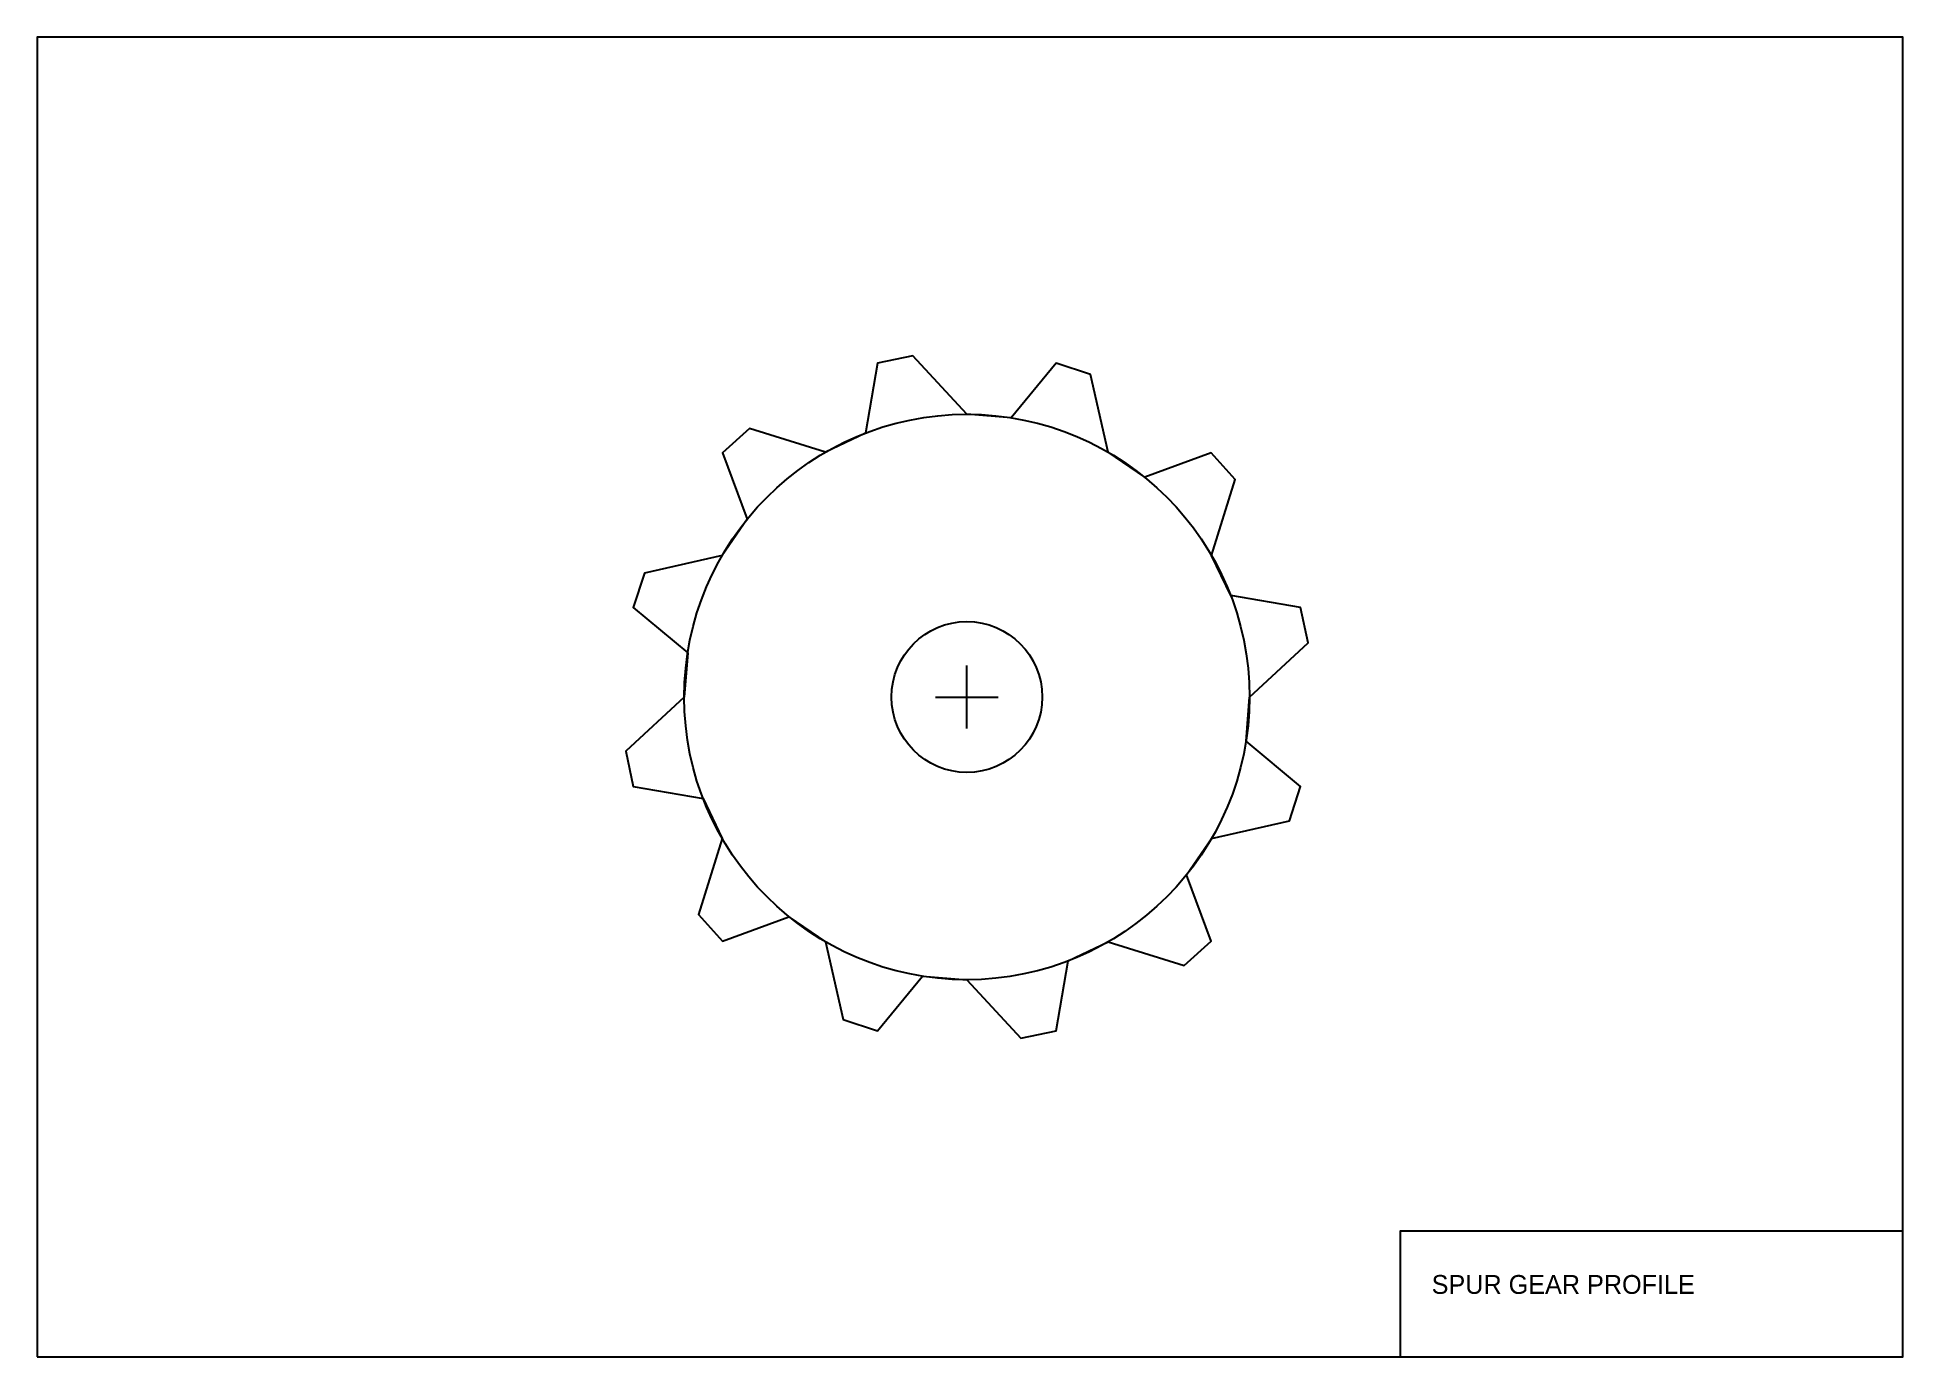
# Model space of a CAD drawing. Header units: millimetres. Extents: x 0 to 297, y 0 to 210.
import ezdxf

# ---------------------------------------------------------------- set-up
doc = ezdxf.new("R2010")
doc.units = ezdxf.units.MM
for name, color, linetype in [('BORDER', 250, 'Continuous'), ('CENTER', 5, 'Continuous'), ('HOLE', 3, 'Continuous'), ('OUTLINE', 1, 'Continuous'), ('TEXT', 250, 'Continuous'), ('TITLEBLOCK', 250, 'Continuous')]:
    doc.layers.add(name, color=color, linetype=linetype)

msp = doc.modelspace()

# ---------------------------------------------------------------- linework, layer by layer
at = {"layer": 'BORDER'}
msp.add_lwpolyline([(0, 0), (297, 0), (297, 210), (0, 210)], close=True, dxfattribs=at)
at = {"layer": 'CENTER'}
for p, q in [((148, 100), (148, 110)), ((143, 105), (153, 105))]:
    msp.add_line(p, q, dxfattribs=at)
at = {"layer": 'HOLE'}
msp.add_circle((148, 105), 12, dxfattribs=at)
at = {"layer": 'OUTLINE'}
msp.add_lwpolyline([(193, 105), (202.32, 113.6), (201.13, 119.24), (190.01, 121.13), (186.97, 127.5), (190.74, 139.61), (186.89, 143.89), (176.32, 139.97), (170.5, 143.97), (167.71, 156.35), (162.24, 158.13), (155.04, 149.45), (148, 150), (139.4, 159.32), (133.76, 158.13), (131.87, 147.01), (125.5, 143.97), (113.39, 147.74), (109.11, 143.89), (113.03, 133.32), (109.03, 127.5), (96.65, 124.71), (94.87, 119.24), (103.55, 112.04), (103, 105), (93.68, 96.4), (94.87, 90.76), (105.99, 88.87), (109.03, 82.5), (105.26, 70.39), (109.11, 66.11), (119.68, 70.03), (125.5, 66.03), (128.29, 53.65), (133.76, 51.87), (140.96, 60.55), (148, 60), (156.6, 50.68), (162.24, 51.87), (164.13, 62.99), (170.5, 66.03), (182.61, 62.26), (186.89, 66.11), (182.97, 76.68), (186.97, 82.5), (199.35, 85.29), (201.13, 90.76), (192.45, 97.96)], close=True, dxfattribs=at)
msp.add_circle((148, 105), 45, dxfattribs=at)
at = {"layer": 'TITLEBLOCK'}
msp.add_lwpolyline([(217, 0), (297, 0), (297, 20), (217, 20)], close=True, dxfattribs=at)

# ---------------------------------------------------------------- texts
at = {"layer": 'TEXT'}
msp.add_text('SPUR GEAR PROFILE', height=3, dxfattribs=at).set_placement((222, 10))

doc.saveas('drawing.dxf')
